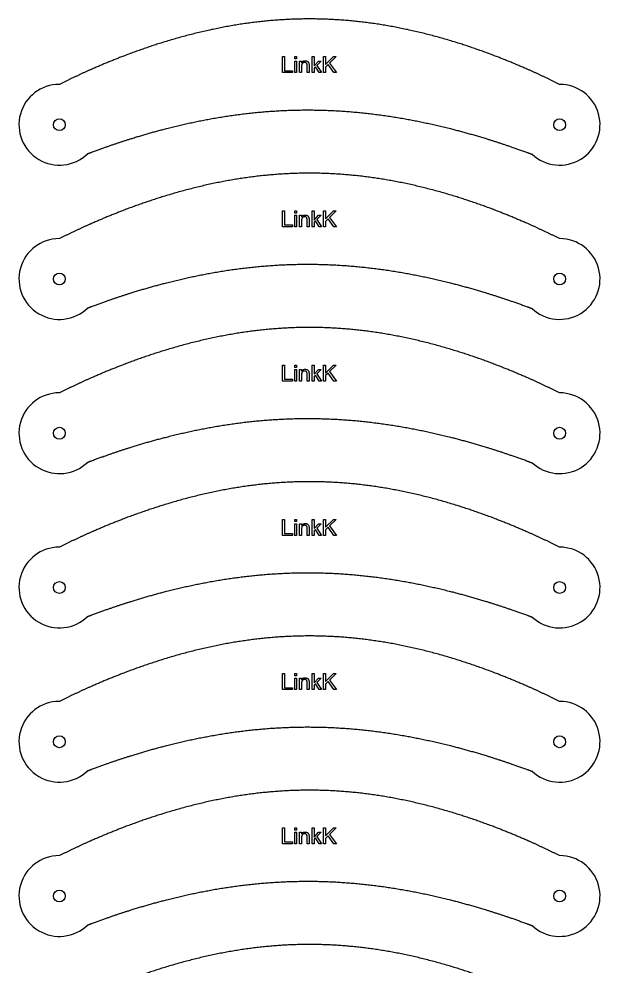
# Model space of a CAD drawing. Header units: millimetres. Extents: x 18 to 1182, y 18 to 1182.
# Drawn here: x 455 to 887, y 454 to 1158 of the extents above; entities that cross this region are included whole.
import ezdxf

# ---------------------------------------------------------------- set-up
doc = ezdxf.new("R2010")
doc.units = ezdxf.units.MM
doc.layers.add('cut', color=5, linetype='Continuous', true_color=0x0000ff)
doc.layers.add('line engraving', color=1, linetype='Continuous', true_color=0xff0000)

msp = doc.modelspace()

# ---------------------------------------------------------------- linework, layer by layer
at = {"layer": 'cut', "color": 5, "true_color": 0x0000ff}
for centre in [(485.41, 1079.26), (856.81, 1079.26), (485.41, 964.67), (856.81, 964.67), (485.41, 850.09), (856.81, 850.09), (485.41, 735.5), (856.81, 735.5), (485.41, 620.92), (856.81, 620.92), (485.41, 506.34), (856.81, 506.34)]:
    msp.add_circle(centre, 4.4, dxfattribs=at)
for centre, start, end in [((485.41, 1079.26), 90, -46.11126), ((856.81, 1079.26), -132.93898, 90), ((485.41, 964.67), 90, -46.11126), ((856.81, 964.67), -132.93898, 90), ((485.41, 850.09), 90, -46.11126), ((856.81, 850.09), -132.93898, 90), ((485.41, 735.5), 90, -46.11126), ((856.81, 735.5), -132.93898, 90), ((485.41, 620.92), 90, -46.11126), ((856.81, 620.92), -132.93898, 90), ((485.41, 506.34), 90, -46.11126), ((856.81, 506.34), -132.93898, 90)]:
    msp.add_arc(centre, 30, start, end, dxfattribs=at)
for points in [[(856.81, 1109.26), (849.38, 1112.94), (834.52, 1119.99), (812.24, 1129.6), (782.53, 1140.44), (745.39, 1150.51), (708.25, 1156.77), (671.11, 1158.91), (633.97, 1156.77), (596.83, 1150.51), (559.69, 1140.44), (529.98, 1129.6), (507.69, 1119.99), (492.84, 1112.94), (485.41, 1109.26)], [(856.81, 994.67), (849.38, 998.36), (834.52, 1005.41), (812.24, 1015.01), (782.53, 1025.86), (745.39, 1035.92), (708.25, 1042.18), (671.11, 1044.32), (633.97, 1042.18), (596.83, 1035.92), (559.69, 1025.86), (529.98, 1015.01), (507.69, 1005.41), (492.84, 998.36), (485.41, 994.67)], [(856.81, 880.09), (849.38, 883.77), (834.52, 890.82), (812.24, 900.43), (782.53, 911.27), (745.39, 921.34), (708.25, 927.6), (671.11, 929.74), (633.97, 927.6), (596.83, 921.34), (559.69, 911.27), (529.98, 900.43), (507.69, 890.82), (492.84, 883.77), (485.41, 880.09)], [(856.81, 765.5), (849.38, 769.19), (834.52, 776.24), (812.24, 785.84), (782.53, 796.69), (745.39, 806.76), (708.25, 813.01), (671.11, 815.16), (633.97, 813.01), (596.83, 806.76), (559.69, 796.69), (529.98, 785.84), (507.69, 776.24), (492.84, 769.19), (485.41, 765.5)], [(856.81, 650.92), (849.38, 654.61), (834.52, 661.65), (812.24, 671.26), (782.53, 682.11), (745.39, 692.17), (708.25, 698.43), (671.11, 700.57), (633.97, 698.43), (596.83, 692.17), (559.69, 682.11), (529.98, 671.26), (507.69, 661.65), (492.84, 654.61), (485.41, 650.92)], [(856.81, 536.34), (849.38, 540.02), (834.52, 547.07), (812.24, 556.68), (782.53, 567.52), (745.39, 577.59), (708.25, 583.85), (671.11, 585.99), (633.97, 583.85), (596.83, 577.59), (559.69, 567.52), (529.98, 556.68), (507.69, 547.07), (492.84, 540.02), (485.41, 536.34)], [(856.81, 421.75), (849.38, 425.44), (834.52, 432.49), (812.24, 442.09), (782.53, 452.94), (745.39, 463), (708.25, 469.26), (671.11, 471.4), (633.97, 469.26), (596.83, 463), (559.69, 452.94), (529.98, 442.09), (507.69, 432.49), (492.84, 425.44), (485.41, 421.75)]]:
    msp.add_open_spline(points, degree=5, dxfattribs=at)
for points in [[(506.21, 1057.64), (509.39, 1058.85), (519.93, 1062.79), (537.83, 1068.98), (563.11, 1076.55), (595.83, 1084.08), (632.82, 1089.34), (669.91, 1091.13), (707.1, 1089.3), (744.39, 1084.01), (777.71, 1076.44), (803.6, 1068.82), (822.02, 1062.57), (832.95, 1058.57), (836.37, 1057.29)], [(506.21, 943.05), (509.39, 944.27), (519.93, 948.2), (537.83, 954.4), (563.11, 961.97), (595.83, 969.49), (632.82, 974.76), (669.91, 976.54), (707.1, 974.72), (744.39, 969.43), (777.71, 961.86), (803.6, 954.24), (822.02, 947.99), (832.95, 943.99), (836.37, 942.71)], [(506.21, 828.47), (509.39, 829.68), (519.93, 833.62), (537.83, 839.81), (563.11, 847.38), (595.83, 854.91), (632.82, 860.17), (669.91, 861.96), (707.1, 860.13), (744.39, 854.84), (777.71, 847.28), (803.6, 839.66), (822.02, 833.4), (832.95, 829.41), (836.37, 828.13)], [(506.21, 713.88), (509.39, 715.1), (519.93, 719.03), (537.83, 725.23), (563.11, 732.8), (595.83, 740.32), (632.82, 745.59), (669.91, 747.38), (707.1, 745.55), (744.39, 740.26), (777.71, 732.69), (803.6, 725.07), (822.02, 718.82), (832.95, 714.82), (836.37, 713.54)], [(506.21, 599.3), (509.39, 600.52), (519.93, 604.45), (537.83, 610.65), (563.11, 618.22), (595.83, 625.74), (632.82, 631.01), (669.91, 632.79), (707.1, 630.96), (744.39, 625.67), (777.71, 618.11), (803.6, 610.49), (822.02, 604.24), (832.95, 600.24), (836.37, 598.96)], [(506.21, 484.72), (509.39, 485.93), (519.93, 489.87), (537.83, 496.06), (563.11, 503.63), (595.83, 511.16), (632.82, 516.42), (669.91, 518.21), (707.1, 516.38), (744.39, 511.09), (777.71, 503.52), (803.6, 495.9), (822.02, 489.65), (832.95, 485.65), (836.37, 484.37)]]:
    msp.add_open_spline(points, degree=5, knots=[-0.9433543, -0.9433543, -0.9433543, -0.9433543, -0.9433543, -0.9433543, -0.9, -0.8, -0.7, -0.6, -0.5, -0.4, -0.3, -0.2, -0.1, -0.0544049, -0.0544049, -0.0544049, -0.0544049, -0.0544049, -0.0544049], dxfattribs=at)
at = {"layer": 'line engraving', "color": 1, "true_color": 0xff0000}
for points in [[(651.01, 1117.98), (651.01, 1129.84), (652.58, 1129.84), (652.58, 1119.38), (658.42, 1119.38), (658.42, 1117.98), (651.01, 1117.98)], [(660.11, 1128.16), (660.11, 1129.84), (661.57, 1129.84), (661.57, 1128.16), (660.11, 1128.16)], [(660.11, 1117.98), (660.11, 1126.57), (661.57, 1126.57), (661.57, 1117.98), (660.11, 1117.98)], [(663.78, 1117.98), (663.78, 1126.57), (665.09, 1126.57), (665.09, 1125.35), (665.34, 1125.68), (665.62, 1125.97), (665.92, 1126.21), (666.25, 1126.41), (666.6, 1126.56), (666.99, 1126.67), (667.39, 1126.74), (667.83, 1126.76), (668.21, 1126.75), (668.57, 1126.69), (668.92, 1126.61), (669.26, 1126.48), (669.56, 1126.33), (669.82, 1126.16), (670.05, 1125.97), (670.23, 1125.75), (670.38, 1125.52), (670.51, 1125.26), (670.61, 1124.98), (670.68, 1124.68), (670.72, 1124.44), (670.74, 1124.12), (670.76, 1123.73), (670.76, 1123.26), (670.76, 1117.98), (669.31, 1117.98), (669.31, 1123.2), (669.3, 1123.62), (669.27, 1123.98), (669.21, 1124.29), (669.14, 1124.53), (669.04, 1124.74), (668.9, 1124.93), (668.74, 1125.1), (668.54, 1125.24), (668.31, 1125.35), (668.07, 1125.44), (667.8, 1125.48), (667.52, 1125.5), (667.29, 1125.49), (667.07, 1125.46), (666.86, 1125.42), (666.65, 1125.35), (666.46, 1125.27), (666.27, 1125.17), (666.09, 1125.05), (665.91, 1124.91), (665.76, 1124.75), (665.62, 1124.55), (665.5, 1124.32), (665.41, 1124.06), (665.33, 1123.76), (665.28, 1123.43), (665.25, 1123.07), (665.24, 1122.67), (665.24, 1117.98), (663.78, 1117.98)], [(673, 1117.98), (673, 1129.84), (674.46, 1129.84), (674.46, 1123.07), (677.91, 1126.57), (679.79, 1126.57), (676.51, 1123.38), (680.12, 1117.98), (678.33, 1117.98), (675.49, 1122.37), (674.46, 1121.38), (674.46, 1117.98), (673, 1117.98)], [(681.4, 1117.98), (681.4, 1129.84), (682.97, 1129.84), (682.97, 1123.96), (688.86, 1129.84), (690.99, 1129.84), (686.01, 1125.03), (691.21, 1117.98), (689.14, 1117.98), (684.91, 1123.98), (682.97, 1122.09), (682.97, 1117.98), (681.4, 1117.98)], [(651.01, 1003.39), (651.01, 1015.25), (652.58, 1015.25), (652.58, 1004.79), (658.42, 1004.79), (658.42, 1003.39), (651.01, 1003.39)], [(660.11, 1013.58), (660.11, 1015.25), (661.57, 1015.25), (661.57, 1013.58), (660.11, 1013.58)], [(673, 1003.39), (673, 1015.25), (674.46, 1015.25), (674.46, 1008.49), (677.91, 1011.99), (679.79, 1011.99), (676.51, 1008.8), (680.12, 1003.39), (678.33, 1003.39), (675.49, 1007.79), (674.46, 1006.8), (674.46, 1003.39), (673, 1003.39)], [(681.4, 1003.39), (681.4, 1015.25), (682.97, 1015.25), (682.97, 1009.37), (688.86, 1015.25), (690.99, 1015.25), (686.01, 1010.45), (691.21, 1003.39), (689.14, 1003.39), (684.91, 1009.4), (682.97, 1007.5), (682.97, 1003.39), (681.4, 1003.39)], [(660.11, 1003.39), (660.11, 1011.99), (661.57, 1011.99), (661.57, 1003.39), (660.11, 1003.39)], [(663.78, 1003.39), (663.78, 1011.99), (665.09, 1011.99), (665.09, 1010.76), (665.34, 1011.1), (665.62, 1011.38), (665.92, 1011.63), (666.25, 1011.83), (666.6, 1011.98), (666.99, 1012.09), (667.39, 1012.16), (667.83, 1012.18), (668.21, 1012.16), (668.57, 1012.11), (668.92, 1012.02), (669.26, 1011.9), (669.56, 1011.75), (669.82, 1011.58), (670.05, 1011.38), (670.23, 1011.17), (670.38, 1010.93), (670.51, 1010.67), (670.61, 1010.39), (670.68, 1010.09), (670.72, 1009.85), (670.74, 1009.54), (670.76, 1009.14), (670.76, 1008.68), (670.76, 1003.39), (669.31, 1003.39), (669.31, 1008.62), (669.3, 1009.04), (669.27, 1009.4), (669.21, 1009.7), (669.14, 1009.95), (669.04, 1010.16), (668.9, 1010.35), (668.74, 1010.51), (668.54, 1010.65), (668.31, 1010.77), (668.07, 1010.85), (667.8, 1010.9), (667.52, 1010.92), (667.29, 1010.91), (667.07, 1010.88), (666.86, 1010.83), (666.65, 1010.77), (666.46, 1010.69), (666.27, 1010.59), (666.09, 1010.47), (665.91, 1010.33), (665.76, 1010.16), (665.62, 1009.97), (665.5, 1009.73), (665.41, 1009.47), (665.33, 1009.17), (665.28, 1008.84), (665.25, 1008.48), (665.24, 1008.09), (665.24, 1003.39), (663.78, 1003.39)], [(651.01, 888.81), (651.01, 900.67), (652.58, 900.67), (652.58, 890.21), (658.42, 890.21), (658.42, 888.81), (651.01, 888.81)], [(660.11, 898.99), (660.11, 900.67), (661.57, 900.67), (661.57, 898.99), (660.11, 898.99)], [(673, 888.81), (673, 900.67), (674.46, 900.67), (674.46, 893.91), (677.91, 897.4), (679.79, 897.4), (676.51, 894.21), (680.12, 888.81), (678.33, 888.81), (675.49, 893.2), (674.46, 892.22), (674.46, 888.81), (673, 888.81)], [(681.4, 888.81), (681.4, 900.67), (682.97, 900.67), (682.97, 894.79), (688.86, 900.67), (690.99, 900.67), (686.01, 895.86), (691.21, 888.81), (689.14, 888.81), (684.91, 894.81), (682.97, 892.92), (682.97, 888.81), (681.4, 888.81)], [(660.11, 888.81), (660.11, 897.4), (661.57, 897.4), (661.57, 888.81), (660.11, 888.81)], [(663.78, 888.81), (663.78, 897.4), (665.09, 897.4), (665.09, 896.18), (665.34, 896.51), (665.62, 896.8), (665.92, 897.04), (666.25, 897.24), (666.6, 897.4), (666.99, 897.51), (667.39, 897.57), (667.83, 897.6), (668.21, 897.58), (668.57, 897.53), (668.92, 897.44), (669.26, 897.32), (669.56, 897.17), (669.82, 896.99), (670.05, 896.8), (670.23, 896.58), (670.38, 896.35), (670.51, 896.09), (670.61, 895.81), (670.68, 895.51), (670.72, 895.27), (670.74, 894.95), (670.76, 894.56), (670.76, 894.09), (670.76, 888.81), (669.31, 888.81), (669.31, 894.04), (669.3, 894.45), (669.27, 894.81), (669.21, 895.12), (669.14, 895.37), (669.04, 895.58), (668.9, 895.76), (668.74, 895.93), (668.54, 896.07), (668.31, 896.19), (668.07, 896.27), (667.8, 896.32), (667.52, 896.33), (667.29, 896.32), (667.07, 896.3), (666.86, 896.25), (666.65, 896.19), (666.46, 896.1), (666.27, 896), (666.09, 895.88), (665.91, 895.74), (665.76, 895.58), (665.62, 895.38), (665.5, 895.15), (665.41, 894.89), (665.33, 894.59), (665.28, 894.26), (665.25, 893.9), (665.24, 893.5), (665.24, 888.81), (663.78, 888.81)], [(651.01, 774.23), (651.01, 786.09), (652.58, 786.09), (652.58, 775.63), (658.42, 775.63), (658.42, 774.23), (651.01, 774.23)], [(660.11, 784.41), (660.11, 786.09), (661.57, 786.09), (661.57, 784.41), (660.11, 784.41)], [(660.11, 774.23), (660.11, 782.82), (661.57, 782.82), (661.57, 774.23), (660.11, 774.23)], [(663.78, 774.23), (663.78, 782.82), (665.09, 782.82), (665.09, 781.6), (665.34, 781.93), (665.62, 782.21), (665.92, 782.46), (666.25, 782.66), (666.6, 782.81), (666.99, 782.92), (667.39, 782.99), (667.83, 783.01), (668.21, 782.99), (668.57, 782.94), (668.92, 782.85), (669.26, 782.73), (669.56, 782.58), (669.82, 782.41), (670.05, 782.22), (670.23, 782), (670.38, 781.76), (670.51, 781.5), (670.61, 781.23), (670.68, 780.92), (670.72, 780.68), (670.74, 780.37), (670.76, 779.98), (670.76, 779.51), (670.76, 774.23), (669.31, 774.23), (669.31, 779.45), (669.3, 779.87), (669.27, 780.23), (669.21, 780.53), (669.14, 780.78), (669.04, 780.99), (668.9, 781.18), (668.74, 781.34), (668.54, 781.49), (668.31, 781.6), (668.07, 781.68), (667.8, 781.73), (667.52, 781.75), (667.29, 781.74), (667.07, 781.71), (666.86, 781.67), (666.65, 781.6), (666.46, 781.52), (666.27, 781.42), (666.09, 781.3), (665.91, 781.16), (665.76, 780.99), (665.62, 780.8), (665.5, 780.57), (665.41, 780.3), (665.33, 780.01), (665.28, 779.68), (665.25, 779.31), (665.24, 778.92), (665.24, 774.23), (663.78, 774.23)], [(673, 774.23), (673, 786.09), (674.46, 786.09), (674.46, 779.32), (677.91, 782.82), (679.79, 782.82), (676.51, 779.63), (680.12, 774.23), (678.33, 774.23), (675.49, 778.62), (674.46, 777.63), (674.46, 774.23), (673, 774.23)], [(681.4, 774.23), (681.4, 786.09), (682.97, 786.09), (682.97, 780.2), (688.86, 786.09), (690.99, 786.09), (686.01, 781.28), (691.21, 774.23), (689.14, 774.23), (684.91, 780.23), (682.97, 778.34), (682.97, 774.23), (681.4, 774.23)], [(651.01, 659.64), (651.01, 671.5), (652.58, 671.5), (652.58, 661.04), (658.42, 661.04), (658.42, 659.64), (651.01, 659.64)], [(660.11, 669.83), (660.11, 671.5), (661.57, 671.5), (661.57, 669.83), (660.11, 669.83)], [(663.78, 659.64), (663.78, 668.23), (665.09, 668.23), (665.09, 667.01), (665.34, 667.34), (665.62, 667.63), (665.92, 667.87), (666.25, 668.07), (666.6, 668.23), (666.99, 668.34), (667.39, 668.41), (667.83, 668.43), (668.21, 668.41), (668.57, 668.36), (668.92, 668.27), (669.26, 668.15), (669.56, 668), (669.82, 667.83), (670.05, 667.63), (670.23, 667.42), (670.38, 667.18), (670.51, 666.92), (670.61, 666.64), (670.68, 666.34), (670.72, 666.1), (670.74, 665.78), (670.76, 665.39), (670.76, 664.92), (670.76, 659.64), (669.31, 659.64), (669.31, 664.87), (669.3, 665.28), (669.27, 665.65), (669.21, 665.95), (669.14, 666.2), (669.04, 666.41), (668.9, 666.59), (668.74, 666.76), (668.54, 666.9), (668.31, 667.02), (668.07, 667.1), (667.8, 667.15), (667.52, 667.17), (667.29, 667.16), (667.07, 667.13), (666.86, 667.08), (666.65, 667.02), (666.46, 666.93), (666.27, 666.83), (666.09, 666.71), (665.91, 666.57), (665.76, 666.41), (665.62, 666.21), (665.5, 665.98), (665.41, 665.72), (665.33, 665.42), (665.28, 665.09), (665.25, 664.73), (665.24, 664.33), (665.24, 659.64), (663.78, 659.64)], [(673, 659.64), (673, 671.5), (674.46, 671.5), (674.46, 664.74), (677.91, 668.23), (679.79, 668.23), (676.51, 665.05), (680.12, 659.64), (678.33, 659.64), (675.49, 664.03), (674.46, 663.05), (674.46, 659.64), (673, 659.64)], [(681.4, 659.64), (681.4, 671.5), (682.97, 671.5), (682.97, 665.62), (688.86, 671.5), (690.99, 671.5), (686.01, 666.7), (691.21, 659.64), (689.14, 659.64), (684.91, 665.64), (682.97, 663.75), (682.97, 659.64), (681.4, 659.64)], [(660.11, 659.64), (660.11, 668.23), (661.57, 668.23), (661.57, 659.64), (660.11, 659.64)], [(651.01, 545.06), (651.01, 556.92), (652.58, 556.92), (652.58, 546.46), (658.42, 546.46), (658.42, 545.06), (651.01, 545.06)], [(660.11, 555.24), (660.11, 556.92), (661.57, 556.92), (661.57, 555.24), (660.11, 555.24)], [(673, 545.06), (673, 556.92), (674.46, 556.92), (674.46, 550.15), (677.91, 553.65), (679.79, 553.65), (676.51, 550.46), (680.12, 545.06), (678.33, 545.06), (675.49, 549.45), (674.46, 548.46), (674.46, 545.06), (673, 545.06)], [(681.4, 545.06), (681.4, 556.92), (682.97, 556.92), (682.97, 551.04), (688.86, 556.92), (690.99, 556.92), (686.01, 552.11), (691.21, 545.06), (689.14, 545.06), (684.91, 551.06), (682.97, 549.17), (682.97, 545.06), (681.4, 545.06)], [(660.11, 545.06), (660.11, 553.65), (661.57, 553.65), (661.57, 545.06), (660.11, 545.06)], [(663.78, 545.06), (663.78, 553.65), (665.09, 553.65), (665.09, 552.43), (665.34, 552.76), (665.62, 553.05), (665.92, 553.29), (666.25, 553.49), (666.6, 553.64), (666.99, 553.75), (667.39, 553.82), (667.83, 553.84), (668.21, 553.83), (668.57, 553.77), (668.92, 553.69), (669.26, 553.56), (669.56, 553.41), (669.82, 553.24), (670.05, 553.05), (670.23, 552.83), (670.38, 552.59), (670.51, 552.34), (670.61, 552.06), (670.68, 551.76), (670.72, 551.52), (670.74, 551.2), (670.76, 550.81), (670.76, 550.34), (670.76, 545.06), (669.31, 545.06), (669.31, 550.28), (669.3, 550.7), (669.27, 551.06), (669.21, 551.37), (669.14, 551.61), (669.04, 551.82), (668.9, 552.01), (668.74, 552.18), (668.54, 552.32), (668.31, 552.43), (668.07, 552.52), (667.8, 552.56), (667.52, 552.58), (667.29, 552.57), (667.07, 552.54), (666.86, 552.5), (666.65, 552.43), (666.46, 552.35), (666.27, 552.25), (666.09, 552.13), (665.91, 551.99), (665.76, 551.83), (665.62, 551.63), (665.5, 551.4), (665.41, 551.14), (665.33, 550.84), (665.28, 550.51), (665.25, 550.15), (665.24, 549.75), (665.24, 545.06), (663.78, 545.06)]]:
    msp.add_lwpolyline(points, dxfattribs=at)

doc.saveas('drawing.dxf')
